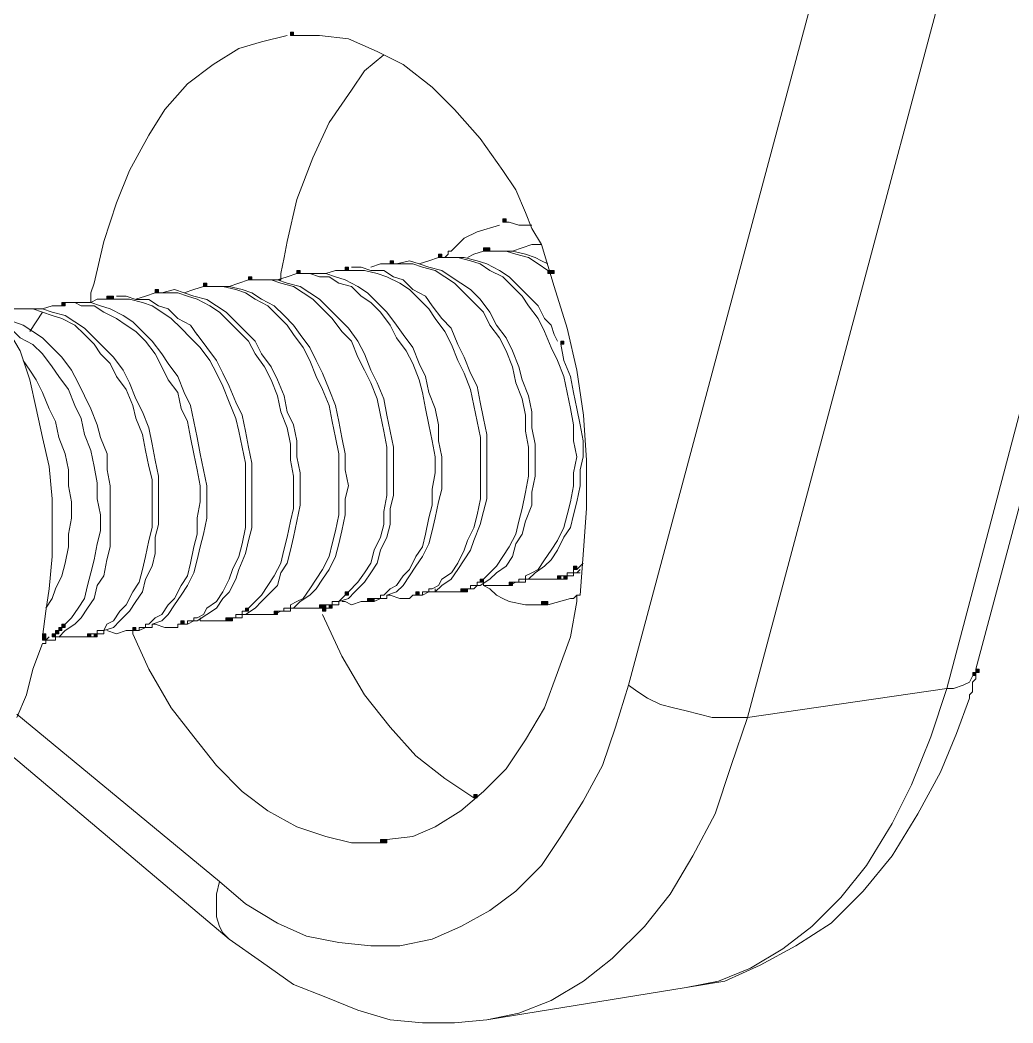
# Model space of a CAD drawing. Header units: inches. Extents: x 11 to 682, y 148 to 1119.
# Drawn here: x 610.14 to 628.65, y 297.66 to 316.37 of the extents above; entities that cross this region are included whole.
import ezdxf

# ---------------------------------------------------------------- set-up
doc = ezdxf.new("R2010")
doc.units = ezdxf.units.IN
doc.header["$MEASUREMENT"] = 0
doc.layers.add('图层 1', color=7, linetype='Continuous')

msp = doc.modelspace()

# ---------------------------------------------------------------- hatches: boundary and pattern name
at = {"layer": '图层 1', "true_color": 0xffffff}
h = msp.add_hatch(color=7, dxfattribs=at)
h.dxf.hatch_style = 2
h.paths.add_polyline_path([(615.18, 316.08), (615.24, 316.08), (615.24, 316.14), (615.18, 316.14)])
h = msp.add_hatch(color=7, dxfattribs=at)
h.dxf.hatch_style = 2
h.paths.add_polyline_path([(615.18, 316.08), (615.24, 316.08), (615.24, 316.14), (615.18, 316.14)])
h = msp.add_hatch(color=7, dxfattribs=at)
h.dxf.hatch_style = 2
h.paths.add_polyline_path([(619.14, 312.6), (619.2, 312.6), (619.2, 312.66), (619.14, 312.66)])
h = msp.add_hatch(color=7, dxfattribs=at)
h.dxf.hatch_style = 2
h.paths.add_polyline_path([(618.78, 312.06), (618.9, 312.06), (618.9, 312.12), (618.78, 312.12)])
h = msp.add_hatch(color=7, dxfattribs=at)
h.dxf.hatch_style = 2
h.paths.add_polyline_path([(617.04, 311.82), (617.1, 311.82), (617.1, 311.88), (617.04, 311.88)])
h = msp.add_hatch(color=7, dxfattribs=at)
h.dxf.hatch_style = 2
h.paths.add_polyline_path([(617.04, 311.82), (617.1, 311.82), (617.1, 311.88), (617.04, 311.88)])
h = msp.add_hatch(color=7, dxfattribs=at)
h.dxf.hatch_style = 2
h.paths.add_polyline_path([(617.94, 311.94), (618, 311.94), (618, 312), (617.94, 312)])
h = msp.add_hatch(color=7, dxfattribs=at)
h.dxf.hatch_style = 2
h.paths.add_polyline_path([(617.94, 311.94), (618, 311.94), (618, 312), (617.94, 312)])
h = msp.add_hatch(color=7, dxfattribs=at)
h.dxf.hatch_style = 2
h.paths.add_polyline_path([(615.3, 311.64), (615.36, 311.64), (615.36, 311.7), (615.3, 311.7)])
h = msp.add_hatch(color=7, dxfattribs=at)
h.dxf.hatch_style = 2
h.paths.add_polyline_path([(615.3, 311.64), (615.36, 311.64), (615.36, 311.7), (615.3, 311.7)])
h = msp.add_hatch(color=7, dxfattribs=at)
h.dxf.hatch_style = 2
h.paths.add_polyline_path([(616.2, 311.7), (616.26, 311.7), (616.26, 311.76), (616.2, 311.76)])
h = msp.add_hatch(color=7, dxfattribs=at)
h.dxf.hatch_style = 2
h.paths.add_polyline_path([(616.2, 311.7), (616.26, 311.7), (616.26, 311.76), (616.2, 311.76)])
h = msp.add_hatch(color=7, dxfattribs=at)
h.dxf.hatch_style = 2
h.paths.add_polyline_path([(619.98, 311.64), (620.1, 311.64), (620.1, 311.7), (619.98, 311.7)])
h = msp.add_hatch(color=7, dxfattribs=at)
h.dxf.hatch_style = 2
h.paths.add_polyline_path([(614.4, 311.52), (614.46, 311.52), (614.46, 311.58), (614.4, 311.58)])
h = msp.add_hatch(color=7, dxfattribs=at)
h.dxf.hatch_style = 2
h.paths.add_polyline_path([(614.4, 311.52), (614.46, 311.52), (614.46, 311.58), (614.4, 311.58)])
h = msp.add_hatch(color=7, dxfattribs=at)
h.dxf.hatch_style = 2
h.paths.add_polyline_path([(612.66, 311.28), (612.72, 311.28), (612.72, 311.34), (612.66, 311.34)])
h = msp.add_hatch(color=7, dxfattribs=at)
h.dxf.hatch_style = 2
h.paths.add_polyline_path([(612.66, 311.28), (612.72, 311.28), (612.72, 311.34), (612.66, 311.34)])
h = msp.add_hatch(color=7, dxfattribs=at)
h.dxf.hatch_style = 2
h.paths.add_polyline_path([(613.56, 311.4), (613.62, 311.4), (613.62, 311.46), (613.56, 311.46)])
h = msp.add_hatch(color=7, dxfattribs=at)
h.dxf.hatch_style = 2
h.paths.add_polyline_path([(613.56, 311.4), (613.62, 311.4), (613.62, 311.46), (613.56, 311.46)])
h = msp.add_hatch(color=7, dxfattribs=at)
h.dxf.hatch_style = 2
h.paths.add_polyline_path([(611.76, 311.16), (611.88, 311.16), (611.88, 311.22), (611.76, 311.22)])
h = msp.add_hatch(color=7, dxfattribs=at)
h.dxf.hatch_style = 2
h.paths.add_polyline_path([(610.92, 311.04), (610.98, 311.04), (610.98, 311.1), (610.92, 311.1)])
h = msp.add_hatch(color=7, dxfattribs=at)
h.dxf.hatch_style = 2
h.paths.add_polyline_path([(610.92, 311.04), (610.98, 311.04), (610.98, 311.1), (610.92, 311.1)])
h = msp.add_hatch(color=7, dxfattribs=at)
h.dxf.hatch_style = 2
h.paths.add_polyline_path([(620.22, 310.32), (620.28, 310.32), (620.28, 310.38), (620.22, 310.38)])
h = msp.add_hatch(color=7, dxfattribs=at)
h.dxf.hatch_style = 2
h.paths.add_polyline_path([(620.46, 306.12), (620.52, 306.12), (620.52, 306.18), (620.46, 306.18)])
h = msp.add_hatch(color=7, dxfattribs=at)
h.dxf.hatch_style = 2
h.paths.add_polyline_path([(618.72, 305.88), (618.78, 305.88), (618.78, 305.94), (618.72, 305.94)])
h = msp.add_hatch(color=7, dxfattribs=at)
h.dxf.hatch_style = 2
h.paths.add_polyline_path([(620.16, 305.94), (620.22, 305.94), (620.22, 306), (620.16, 306)])
h = msp.add_hatch(color=7, dxfattribs=at)
h.dxf.hatch_style = 2
h.paths.add_polyline_path([(620.16, 305.94), (620.22, 305.94), (620.22, 306), (620.16, 306)])
h = msp.add_hatch(color=7, dxfattribs=at)
h.dxf.hatch_style = 2
h.paths.add_polyline_path([(620.28, 305.94), (620.34, 305.94), (620.34, 306), (620.28, 306)])
h = msp.add_hatch(color=7, dxfattribs=at)
h.dxf.hatch_style = 2
h.paths.add_polyline_path([(618.36, 305.7), (618.48, 305.7), (618.48, 305.76), (618.36, 305.76)])
h = msp.add_hatch(color=7, dxfattribs=at)
h.dxf.hatch_style = 2
h.paths.add_polyline_path([(618.42, 305.7), (618.48, 305.7), (618.48, 305.76), (618.42, 305.76)])
h = msp.add_hatch(color=7, dxfattribs=at)
h.dxf.hatch_style = 2
h.paths.add_polyline_path([(619.26, 305.82), (619.32, 305.82), (619.32, 305.88), (619.26, 305.88)])
h = msp.add_hatch(color=7, dxfattribs=at)
h.dxf.hatch_style = 2
h.paths.add_polyline_path([(619.26, 305.82), (619.32, 305.82), (619.32, 305.88), (619.26, 305.88)])
h = msp.add_hatch(color=7, dxfattribs=at)
h.dxf.hatch_style = 2
h.paths.add_polyline_path([(616.2, 305.64), (616.26, 305.64), (616.26, 305.7), (616.2, 305.7)])
h = msp.add_hatch(color=7, dxfattribs=at)
h.dxf.hatch_style = 2
h.paths.add_polyline_path([(616.62, 305.52), (616.68, 305.52), (616.68, 305.58), (616.62, 305.58)])
h = msp.add_hatch(color=7, dxfattribs=at)
h.dxf.hatch_style = 2
h.paths.add_polyline_path([(616.62, 305.52), (616.74, 305.52), (616.74, 305.58), (616.62, 305.58)])
h = msp.add_hatch(color=7, dxfattribs=at)
h.dxf.hatch_style = 2
h.paths.add_polyline_path([(617.52, 305.64), (617.58, 305.64), (617.58, 305.7), (617.52, 305.7)])
h = msp.add_hatch(color=7, dxfattribs=at)
h.dxf.hatch_style = 2
h.paths.add_polyline_path([(617.52, 305.64), (617.58, 305.64), (617.58, 305.7), (617.52, 305.7)])
h = msp.add_hatch(color=7, dxfattribs=at)
h.dxf.hatch_style = 2
h.paths.add_polyline_path([(619.86, 305.46), (619.98, 305.46), (619.98, 305.52), (619.86, 305.52)])
h = msp.add_hatch(color=7, dxfattribs=at)
h.dxf.hatch_style = 2
h.paths.add_polyline_path([(614.34, 305.34), (614.4, 305.34), (614.4, 305.4), (614.34, 305.4)])
h = msp.add_hatch(color=7, dxfattribs=at)
h.dxf.hatch_style = 2
h.paths.add_polyline_path([(614.88, 305.28), (614.94, 305.28), (614.94, 305.34), (614.88, 305.34)])
h = msp.add_hatch(color=7, dxfattribs=at)
h.dxf.hatch_style = 2
h.paths.add_polyline_path([(614.88, 305.28), (614.94, 305.28), (614.94, 305.34), (614.88, 305.34)])
h = msp.add_hatch(color=7, dxfattribs=at)
h.dxf.hatch_style = 2
h.paths.add_polyline_path([(615.72, 305.4), (615.78, 305.4), (615.78, 305.46), (615.72, 305.46)])
h = msp.add_hatch(color=7, dxfattribs=at)
h.dxf.hatch_style = 2
h.paths.add_polyline_path([(615.78, 305.4), (615.84, 305.4), (615.84, 305.46), (615.78, 305.46)])
h = msp.add_hatch(color=7, dxfattribs=at)
h.dxf.hatch_style = 2
h.paths.add_polyline_path([(615.78, 305.4), (615.84, 305.4), (615.84, 305.46), (615.78, 305.46)])
h = msp.add_hatch(color=7, dxfattribs=at)
h.dxf.hatch_style = 2
h.paths.add_polyline_path([(615.78, 305.34), (615.84, 305.34), (615.84, 305.4), (615.78, 305.4)])
h = msp.add_hatch(color=7, dxfattribs=at)
h.dxf.hatch_style = 2
h.paths.add_polyline_path([(615.9, 305.4), (615.96, 305.4), (615.96, 305.46), (615.9, 305.46)])
h = msp.add_hatch(color=7, dxfattribs=at)
h.dxf.hatch_style = 2
h.paths.add_polyline_path([(613.14, 305.1), (613.2, 305.1), (613.2, 305.16), (613.14, 305.16)])
h = msp.add_hatch(color=7, dxfattribs=at)
h.dxf.hatch_style = 2
h.paths.add_polyline_path([(613.14, 305.1), (613.2, 305.1), (613.2, 305.16), (613.14, 305.16)])
h = msp.add_hatch(color=7, dxfattribs=at)
h.dxf.hatch_style = 2
h.paths.add_polyline_path([(613.98, 305.16), (614.04, 305.16), (614.04, 305.22), (613.98, 305.22)])
h = msp.add_hatch(color=7, dxfattribs=at)
h.dxf.hatch_style = 2
h.paths.add_polyline_path([(613.98, 305.16), (614.1, 305.16), (614.1, 305.22), (613.98, 305.22)])
h = msp.add_hatch(color=7, dxfattribs=at)
h.dxf.hatch_style = 2
h.paths.add_polyline_path([(610.8, 304.92), (610.86, 304.92), (610.86, 304.98), (610.8, 304.98)])
h = msp.add_hatch(color=7, dxfattribs=at)
h.dxf.hatch_style = 2
h.paths.add_polyline_path([(610.86, 304.98), (610.92, 304.98), (610.92, 305.04), (610.86, 305.04)])
h = msp.add_hatch(color=7, dxfattribs=at)
h.dxf.hatch_style = 2
h.paths.add_polyline_path([(610.92, 305.04), (610.98, 305.04), (610.98, 305.1), (610.92, 305.1)])
h = msp.add_hatch(color=7, dxfattribs=at)
h.dxf.hatch_style = 2
h.paths.add_polyline_path([(612.24, 304.98), (612.3, 304.98), (612.3, 305.04), (612.24, 305.04)])
h = msp.add_hatch(color=7, dxfattribs=at)
h.dxf.hatch_style = 2
h.paths.add_polyline_path([(612.24, 304.98), (612.3, 304.98), (612.3, 305.04), (612.24, 305.04)])
h = msp.add_hatch(color=7, dxfattribs=at)
h.dxf.hatch_style = 2
h.paths.add_polyline_path([(610.56, 304.8), (610.62, 304.8), (610.62, 304.92), (610.56, 304.92)])
h = msp.add_hatch(color=7, dxfattribs=at)
h.dxf.hatch_style = 2
h.paths.add_polyline_path([(610.74, 304.86), (610.8, 304.86), (610.8, 304.92), (610.74, 304.92)])
h = msp.add_hatch(color=7, dxfattribs=at)
h.dxf.hatch_style = 2
h.paths.add_polyline_path([(611.4, 304.86), (611.46, 304.86), (611.46, 304.92), (611.4, 304.92)])
h = msp.add_hatch(color=7, dxfattribs=at)
h.dxf.hatch_style = 2
h.paths.add_polyline_path([(611.4, 304.86), (611.46, 304.86), (611.46, 304.92), (611.4, 304.92)])
h = msp.add_hatch(color=7, dxfattribs=at)
h.dxf.hatch_style = 2
h.paths.add_polyline_path([(611.52, 304.86), (611.58, 304.86), (611.58, 304.92), (611.52, 304.92)])
h = msp.add_hatch(color=7, dxfattribs=at)
h.dxf.hatch_style = 2
h.paths.add_polyline_path([(627.96, 304.2), (628.02, 304.2), (628.02, 304.26), (627.96, 304.26)])
h = msp.add_hatch(color=7, dxfattribs=at)
h.dxf.hatch_style = 2
h.paths.add_polyline_path([(627.9, 304.14), (627.96, 304.14), (627.96, 304.2), (627.9, 304.2)])
h = msp.add_hatch(color=7, dxfattribs=at)
h.dxf.hatch_style = 2
h.paths.add_polyline_path([(618.6, 301.86), (618.66, 301.86), (618.66, 301.92), (618.6, 301.92)])
h = msp.add_hatch(color=7, dxfattribs=at)
h.dxf.hatch_style = 2
h.paths.add_polyline_path([(618.6, 301.86), (618.66, 301.86), (618.66, 301.92), (618.6, 301.92)])
h = msp.add_hatch(color=7, dxfattribs=at)
h.dxf.hatch_style = 2
h.paths.add_polyline_path([(616.86, 301.02), (616.98, 301.02), (616.98, 301.08), (616.86, 301.08)])

# ---------------------------------------------------------------- linework, layer by layer
at = {"layer": '图层 1', "color": 7, "lineweight": 18, "true_color": 0xffffff}
for points in [[(627.96, 304.26), (633.66, 325.62)], [(627.42, 303.9), (633.06, 325.26)], [(621.48, 303.96), (627.12, 325.02)], [(623.7, 303.36), (629.4, 324.72)], [(614.641, 315.96), (615.12, 316.08)], [(615.181, 316.08), (615.721, 316.08)], [(615.721, 316.08), (616.26, 316.021)], [(616.26, 316.021), (616.8, 315.78)], [(613.74, 315.54), (614.22, 315.84)], [(614.22, 315.84), (614.641, 315.96)], [(616.561, 315.42), (616.92, 315.72)], [(616.8, 315.78), (617.28, 315.54)], [(613.26, 315.18), (613.74, 315.54)], [(617.28, 315.54), (617.82, 315.12)], [(616.32, 315.061), (616.561, 315.42)], [(612.84, 314.7), (613.26, 315.18)], [(615.9, 314.46), (616.32, 315.061)], [(617.82, 315.12), (618.24, 314.7)], [(612.54, 314.22), (612.84, 314.7)], [(618.24, 314.7), (618.72, 314.16)], [(615.601, 313.8), (615.9, 314.46)], [(612.181, 313.561), (612.54, 314.22)], [(618.72, 314.16), (619.14, 313.561)], [(615.301, 313.021), (615.601, 313.8)], [(619.14, 313.561), (619.38, 313.2)], [(606.181, 313.56), (606.36, 313.56), (606.48, 313.56), (606.84, 313.5), (607.2, 313.439), (607.561, 313.32), (607.86, 313.14), (608.221, 312.9), (608.521, 312.66), (608.82, 312.3), (609.12, 311.939), (609.42, 311.58), (609.66, 311.16), (609.721, 310.979), (609.84, 310.86), (609.96, 310.5), (610.141, 310.2), (610.32, 309.66), (610.44, 309.12)], [(611.94, 312.96), (612.181, 313.56)], [(619.38, 313.2), (619.561, 312.78)], [(615.12, 312.24), (615.301, 313.021)], [(611.7, 312.24), (611.94, 312.96)], [(619.561, 312.78), (619.68, 312.48)], [(618.66, 312.42), (619.08, 312.54)], [(619.14, 312.6), (619.26, 312.6)], [(619.26, 312.6), (619.44, 312.54)], [(619.44, 312.54), (619.68, 312.54)], [(619.68, 312.48), (619.86, 312.18)], [(618.18, 312.06), (618.42, 312.3)], [(618.42, 312.3), (618.66, 312.42)], [(611.521, 311.46), (611.7, 312.24)], [(615.061, 311.94), (615.12, 312.24)], [(619.32, 312.06), (619.5, 312.12), (619.68, 312.18)], [(619.8, 312.18), (619.68, 312.18)], [(619.859, 312.18), (619.8, 312.18)], [(619.859, 312.18), (619.8, 312.18)], [(619.86, 312.18), (620.1, 311.4)], [(615, 311.64), (615.061, 311.94)], [(617.16, 311.82), (617.4, 311.88)], [(617.4, 311.88), (617.58, 311.82)], [(617.58, 311.82), (617.76, 311.88)], [(617.76, 311.88), (617.94, 311.94)], [(618.06, 311.94), (617.939, 311.94)], [(618.18, 312.06), (618.12, 312.06), (618.12, 312), (618.06, 311.939)], [(618.06, 311.94), (618.06, 311.94)], [(618.061, 311.939), (618.24, 311.939)], [(618.061, 311.939), (618.18, 311.939)], [(618.18, 311.939), (618.3, 311.939)], [(618.24, 311.939), (618.42, 311.939)], [(618.3, 311.939), (618.54, 311.88)], [(618.42, 311.939), (618.66, 311.88)], [(618.48, 311.94), (618.6, 312)], [(618.54, 311.88), (618.72, 311.82)], [(618.6, 312), (618.78, 312.06)], [(618.66, 311.88), (618.84, 311.82)], [(618.96, 312.06), (618.84, 312.06)], [(618.96, 312.06), (619.14, 312.06)], [(618.96, 312.06), (619.08, 312.06)], [(619.08, 312.06), (619.2, 312.06)], [(619.14, 312.06), (619.32, 312.06)], [(619.2, 312.06), (619.38, 312)], [(619.32, 312.06), (619.56, 312)], [(619.38, 312), (619.62, 311.94)], [(619.56, 312), (619.74, 311.94)], [(619.62, 311.94), (619.8, 311.82)], [(619.74, 311.94), (619.86, 311.88)], [(619.86, 311.88), (619.98, 311.82)], [(615.84, 311.64), (616.021, 311.7), (616.2, 311.7)], [(616.319, 311.7), (616.199, 311.7)], [(616.32, 311.76), (616.5, 311.76)], [(616.32, 311.7), (616.44, 311.7), (616.561, 311.7), (616.8, 311.64), (616.98, 311.58), (617.221, 311.46), (617.4, 311.34), (617.58, 311.16), (617.76, 310.979), (617.88, 310.8), (618.061, 310.56), (618.181, 310.319), (618.3, 310.02), (618.42, 309.779), (618.54, 309.479), (618.601, 309.18), (618.66, 308.88), (618.721, 308.58), (618.721, 308.279), (618.721, 307.979), (618.721, 307.68), (618.721, 307.439)], [(616.5, 311.76), (616.681, 311.699)], [(616.68, 311.76), (616.86, 311.82)], [(616.681, 311.7), (616.92, 311.7)], [(616.86, 311.82), (617.04, 311.82)], [(616.92, 311.7), (617.101, 311.58)], [(617.16, 311.82), (617.04, 311.82)], [(617.16, 311.82), (617.34, 311.82)], [(617.34, 311.82), (617.46, 311.82)], [(617.46, 311.82), (617.641, 311.76)], [(617.58, 311.82), (617.76, 311.76)], [(617.641, 311.76), (617.88, 311.7)], [(617.76, 311.76), (618, 311.7)], [(617.88, 311.7), (618.061, 311.58)], [(618, 311.7), (618.18, 311.58)], [(618.72, 311.82), (618.9, 311.7)], [(618.84, 311.82), (619.08, 311.7)], [(618.9, 311.7), (619.14, 311.58)], [(619.08, 311.7), (619.26, 311.58)], [(619.8, 311.82), (619.98, 311.7)], [(614.22, 311.46), (614.4, 311.52)], [(614.58, 311.52), (614.399, 311.52)], [(614.58, 311.52), (614.76, 311.52)], [(614.58, 311.52), (614.7, 311.52)], [(614.7, 311.52), (614.82, 311.52)], [(614.76, 311.52), (614.94, 311.52)], [(614.82, 311.52), (615, 311.46)], [(615, 311.64), (615, 311.52), (614.939, 311.52)], [(614.94, 311.52), (615.12, 311.58)], [(614.94, 311.52), (615.12, 311.46)], [(615.12, 311.58), (615.3, 311.64)], [(615.42, 311.64), (615.3, 311.64)], [(615.42, 311.64), (615.6, 311.64)], [(615.42, 311.64), (615.54, 311.64)], [(615.54, 311.64), (615.72, 311.58)], [(615.6, 311.64), (615.84, 311.64)], [(615.72, 311.58), (615.9, 311.58)], [(615.84, 311.64), (616.021, 311.58)], [(615.9, 311.58), (616.08, 311.46)], [(616.021, 311.58), (616.2, 311.52)], [(616.2, 311.52), (616.44, 311.4)], [(617.101, 311.58), (617.28, 311.52)], [(617.28, 311.52), (617.46, 311.34)], [(618.061, 311.58), (618.24, 311.46)], [(618.18, 311.58), (618.36, 311.46)], [(619.14, 311.58), (619.32, 311.399)], [(619.26, 311.58), (619.44, 311.4)], [(611.46, 311.28), (611.521, 311.46)], [(612.78, 311.279), (613.021, 311.34)], [(613.021, 311.34), (613.2, 311.279)], [(613.2, 311.28), (613.38, 311.34)], [(613.38, 311.34), (613.56, 311.4)], [(613.68, 311.4), (613.56, 311.4)], [(613.68, 311.399), (613.8, 311.399)], [(613.681, 311.399), (613.86, 311.399)], [(613.8, 311.399), (613.92, 311.399)], [(613.86, 311.399), (614.04, 311.399)], [(613.92, 311.399), (614.16, 311.34)], [(614.04, 311.4), (614.22, 311.46)], [(614.04, 311.399), (614.28, 311.34)], [(614.16, 311.34), (614.34, 311.28)], [(614.28, 311.34), (614.46, 311.279)], [(615, 311.46), (615.24, 311.399)], [(615.12, 311.46), (615.36, 311.399)], [(615.24, 311.4), (615.42, 311.28)], [(615.36, 311.399), (615.54, 311.279)], [(616.08, 311.46), (616.32, 311.4)], [(616.32, 311.4), (616.5, 311.22)], [(616.44, 311.4), (616.62, 311.28)], [(617.46, 311.34), (617.7, 311.22)], [(618.24, 311.46), (618.42, 311.28)], [(618.36, 311.46), (618.54, 311.34)], [(618.54, 311.34), (618.72, 311.16)], [(619.32, 311.4), (619.5, 311.22)], [(619.44, 311.4), (619.62, 311.22)], [(620.1, 311.4), (620.34, 310.62)], [(611.46, 311.28), (611.46, 311.1)], [(611.46, 311.1), (611.58, 311.16)], [(611.58, 311.16), (611.76, 311.16)], [(611.94, 311.16), (611.82, 311.16)], [(611.94, 311.22), (612.12, 311.22)], [(611.94, 311.16), (612.061, 311.16)], [(612.061, 311.16), (612.181, 311.16)], [(612.12, 311.22), (612.301, 311.159)], [(612.181, 311.16), (612.42, 311.1)], [(612.3, 311.16), (612.48, 311.22)], [(612.301, 311.159), (612.54, 311.159)], [(612.48, 311.22), (612.66, 311.28)], [(612.54, 311.159), (612.721, 311.039)], [(612.78, 311.28), (612.66, 311.28)], [(612.78, 311.28), (612.96, 311.28)], [(612.96, 311.28), (613.08, 311.28)], [(613.08, 311.28), (613.26, 311.22)], [(613.2, 311.279), (613.381, 311.22)], [(613.26, 311.22), (613.44, 311.16)], [(613.381, 311.22), (613.62, 311.159)], [(613.44, 311.16), (613.68, 311.04)], [(613.62, 311.159), (613.801, 311.04)], [(614.34, 311.28), (614.521, 311.16)], [(614.46, 311.279), (614.641, 311.16)], [(614.521, 311.16), (614.76, 311.04)], [(614.641, 311.16), (614.88, 311.04)], [(615.42, 311.28), (615.6, 311.16)], [(615.54, 311.28), (615.72, 311.16)], [(615.6, 311.16), (615.78, 310.979)], [(615.72, 311.16), (615.9, 310.979)], [(616.5, 311.22), (616.68, 311.1)], [(616.62, 311.28), (616.8, 311.1)], [(617.7, 311.22), (617.82, 311.04)], [(618.42, 311.28), (618.6, 311.1)], [(618.72, 311.16), (618.9, 310.92)], [(619.5, 311.22), (619.62, 311.04)], [(619.62, 311.22), (619.8, 311.04)], [(610.26, 310.98), (610.14, 310.98), (610.02, 310.98), (609.96, 310.92), (609.78, 310.92)], [(610.141, 310.979), (610.38, 310.979)], [(610.26, 310.98), (610.38, 310.98), (610.56, 310.92)], [(610.38, 310.979), (610.561, 310.979)], [(610.56, 310.98), (610.74, 311.04)], [(610.561, 310.98), (610.561, 310.98)], [(610.561, 310.979), (610.74, 310.92)], [(610.74, 311.04), (610.92, 311.04)], [(611.04, 311.1), (610.92, 311.1), (610.92, 311.04)], [(611.04, 311.1), (611.16, 311.1)], [(611.041, 311.1), (611.221, 311.1)], [(611.16, 311.1), (611.28, 311.04)], [(611.221, 311.1), (611.461, 311.1)], [(611.28, 311.04), (611.521, 311.04)], [(611.461, 311.1), (611.641, 311.039)], [(611.521, 311.04), (611.7, 310.92)], [(611.641, 311.039), (611.82, 310.979)], [(611.82, 310.979), (612.061, 310.859)], [(612.42, 311.1), (612.601, 311.04)], [(612.601, 311.04), (612.78, 310.92)], [(612.721, 311.039), (612.9, 310.979)], [(612.9, 310.979), (613.08, 310.8)], [(613.68, 311.04), (613.86, 310.92)], [(613.801, 311.04), (613.98, 310.92)], [(614.76, 311.04), (614.94, 310.859)], [(614.88, 311.04), (615.061, 310.859)], [(615.78, 310.979), (615.96, 310.8)], [(615.9, 310.979), (616.08, 310.8)], [(616.68, 311.1), (616.86, 310.92)], [(616.8, 311.1), (616.98, 310.92)], [(617.82, 311.04), (618, 310.8)], [(618.6, 311.1), (618.78, 310.92)], [(619.62, 311.04), (619.8, 310.8)], [(619.8, 311.04), (619.92, 310.8)], [(610.32, 310.56), (610.56, 310.92)], [(610.561, 310.92), (610.74, 310.86)], [(610.74, 310.92), (610.98, 310.859)], [(610.74, 310.86), (610.92, 310.8)], [(610.92, 310.8), (611.16, 310.68)], [(610.98, 310.859), (611.16, 310.739)], [(611.7, 310.92), (611.94, 310.8)], [(611.94, 310.8), (612.12, 310.68)], [(612.061, 310.859), (612.24, 310.739)], [(612.78, 310.92), (612.96, 310.8)], [(612.96, 310.8), (613.141, 310.62)], [(613.08, 310.8), (613.32, 310.68)], [(613.86, 310.92), (614.04, 310.74)], [(613.98, 310.92), (614.16, 310.739)], [(614.94, 310.86), (615.12, 310.68)], [(615.061, 310.859), (615.24, 310.68)], [(615.96, 310.8), (616.14, 310.56)], [(616.08, 310.8), (616.26, 310.62)], [(616.86, 310.92), (617.04, 310.68)], [(616.98, 310.92), (617.16, 310.68)], [(618, 310.8), (618.18, 310.62)], [(618.78, 310.92), (618.9, 310.68)], [(618.9, 310.92), (619.021, 310.68)], [(619.8, 310.8), (619.92, 310.56)], [(619.92, 310.8), (620.04, 310.68)], [(609.9, 310.62), (610.021, 310.56), (610.141, 310.439), (610.381, 310.319), (610.561, 310.14), (610.74, 309.899), (610.86, 309.72), (611.04, 309.479), (611.16, 309.18), (611.28, 308.939), (611.341, 308.64), (611.461, 308.34), (611.521, 308.04), (611.58, 307.739), (611.58, 307.439), (611.641, 307.14), (611.641, 306.84)], [(610.021, 310.739), (610.2, 310.68)], [(610.2, 310.68), (610.381, 310.56)], [(611.16, 310.739), (611.34, 310.619)], [(611.16, 310.68), (611.34, 310.5)], [(611.34, 310.62), (611.521, 310.439)], [(612.12, 310.68), (612.301, 310.56)], [(612.24, 310.739), (612.421, 310.56)], [(613.141, 310.62), (613.32, 310.439)], [(613.32, 310.68), (613.44, 310.499)], [(614.04, 310.74), (614.22, 310.56)], [(614.16, 310.739), (614.34, 310.56)], [(615.12, 310.68), (615.24, 310.5)], [(615.24, 310.68), (615.36, 310.5)], [(616.26, 310.62), (616.44, 310.38)], [(617.04, 310.68), (617.16, 310.44)], [(617.16, 310.68), (617.28, 310.5)], [(618.18, 310.62), (618.3, 310.319)], [(618.9, 310.68), (619.08, 310.439)], [(619.021, 310.68), (619.2, 310.439)], [(620.04, 310.68), (620.1, 310.5)], [(620.34, 310.62), (620.521, 309.84)], [(610.381, 310.56), (610.561, 310.439)], [(610.561, 310.439), (610.74, 310.26)], [(611.34, 310.5), (611.521, 310.32)], [(611.521, 310.439), (611.7, 310.26)], [(612.301, 310.56), (612.48, 310.38)], [(612.421, 310.56), (612.601, 310.379)], [(612.48, 310.38), (612.66, 310.14)], [(613.32, 310.439), (613.5, 310.26)], [(613.44, 310.5), (613.62, 310.26)], [(614.22, 310.56), (614.4, 310.38)], [(614.34, 310.56), (614.521, 310.38)], [(614.4, 310.38), (614.521, 310.14)], [(614.521, 310.38), (614.641, 310.14)], [(615.24, 310.5), (615.42, 310.26)], [(615.36, 310.5), (615.54, 310.26)], [(616.14, 310.56), (616.32, 310.38)], [(616.32, 310.38), (616.44, 310.08)], [(616.44, 310.38), (616.561, 310.14)], [(617.16, 310.44), (617.34, 310.2)], [(617.28, 310.5), (617.46, 310.26)], [(619.08, 310.44), (619.2, 310.2)], [(619.2, 310.439), (619.32, 310.2)], [(619.92, 310.56), (620.04, 310.26)], [(620.1, 310.5), (620.16, 310.38)], [(610.74, 310.26), (610.92, 310.079)], [(611.521, 310.32), (611.641, 310.14)], [(611.7, 310.26), (611.88, 310.08)], [(612.601, 310.379), (612.78, 310.14)], [(613.5, 310.26), (613.68, 310.02)], [(613.62, 310.26), (613.801, 310.02)], [(615.42, 310.26), (615.54, 310.02)], [(615.54, 310.26), (615.66, 310.02)], [(617.34, 310.2), (617.46, 309.96)], [(617.46, 310.26), (617.58, 309.96)], [(618.3, 310.319), (618.42, 310.08)], [(619.2, 310.2), (619.32, 309.9)], [(619.32, 310.2), (619.44, 309.9)], [(620.04, 310.26), (620.16, 310.02)], [(620.22, 310.32), (620.28, 310.02)], [(610.2, 310.02), (610.32, 309.839)], [(610.92, 310.08), (611.101, 309.84)], [(611.641, 310.14), (611.82, 309.96)], [(611.88, 310.08), (612.061, 309.84)], [(612.66, 310.14), (612.78, 309.899)], [(612.78, 310.14), (612.9, 309.959)], [(613.68, 310.02), (613.8, 309.78)], [(613.801, 310.02), (613.92, 309.779)], [(614.521, 310.14), (614.7, 309.9)], [(614.641, 310.14), (614.82, 309.899)], [(615.54, 310.02), (615.66, 309.72)], [(615.66, 310.02), (615.78, 309.779)], [(616.44, 310.08), (616.56, 309.84)], [(616.561, 310.14), (616.68, 309.84)], [(618.42, 310.08), (618.54, 309.779)], [(620.16, 310.02), (620.28, 309.72)], [(620.28, 310.02), (620.4, 309.72)], [(610.32, 309.839), (610.44, 309.659)], [(611.101, 309.84), (611.221, 309.6)], [(611.82, 309.96), (611.94, 309.72)], [(612.061, 309.84), (612.181, 309.6)], [(612.78, 309.899), (612.9, 309.66)], [(612.9, 309.959), (613.08, 309.72)], [(614.7, 309.9), (614.82, 309.66)], [(614.82, 309.899), (614.94, 309.659)], [(616.56, 309.84), (616.68, 309.6)], [(616.68, 309.84), (616.8, 309.6)], [(617.46, 309.96), (617.58, 309.66)], [(617.58, 309.96), (617.7, 309.72)], [(619.32, 309.9), (619.38, 309.6)], [(619.44, 309.9), (619.5, 309.66)], [(620.521, 309.84), (620.641, 309)], [(610.44, 309.659), (610.561, 309.419)], [(611.94, 309.72), (612.12, 309.48)], [(612.9, 309.66), (613.08, 309.42)], [(613.08, 309.72), (613.2, 309.419)], [(613.8, 309.78), (613.92, 309.54)], [(613.92, 309.779), (614.04, 309.539)], [(614.82, 309.66), (614.94, 309.36)], [(614.94, 309.66), (615.061, 309.359)], [(615.66, 309.72), (615.78, 309.479)], [(615.78, 309.779), (615.9, 309.479)], [(617.58, 309.66), (617.64, 309.42)], [(617.7, 309.72), (617.76, 309.42)], [(618.54, 309.78), (618.66, 309.54)], [(619.5, 309.66), (619.62, 309.36)], [(620.28, 309.72), (620.34, 309.42)], [(620.4, 309.72), (620.46, 309.42)], [(611.221, 309.6), (611.34, 309.359)], [(612.12, 309.48), (612.24, 309.18)], [(612.181, 309.6), (612.3, 309.3)], [(613.92, 309.54), (614.04, 309.24)], [(614.04, 309.539), (614.16, 309.239)], [(615.78, 309.479), (615.9, 309.18)], [(615.9, 309.479), (616.021, 309.18)], [(616.68, 309.6), (616.8, 309.3)], [(616.8, 309.6), (616.92, 309.3)], [(618.66, 309.54), (618.72, 309.24)], [(619.38, 309.6), (619.5, 309.3)], [(610.561, 309.419), (610.681, 309.119)], [(611.34, 309.359), (611.46, 309.119)], [(612.3, 309.3), (612.42, 309.06)], [(613.08, 309.42), (613.141, 309.12)], [(613.2, 309.42), (613.32, 309.18)], [(614.94, 309.36), (615, 309.06)], [(615.061, 309.359), (615.12, 309.06)], [(616.8, 309.3), (616.86, 309)], [(616.92, 309.3), (616.98, 309)], [(617.64, 309.42), (617.7, 309.12)], [(617.76, 309.42), (617.88, 309.12)], [(619.5, 309.3), (619.561, 309)], [(619.62, 309.36), (619.68, 309.06)], [(620.34, 309.42), (620.4, 309.12)], [(620.46, 309.42), (620.52, 309.12)], [(610.44, 309.12), (610.56, 308.58), (610.68, 308.04), (610.74, 307.44), (610.74, 306.9), (610.74, 306.36)], [(610.681, 309.119), (610.801, 308.879)], [(611.46, 309.119), (611.58, 308.819)], [(612.24, 309.18), (612.3, 308.94)], [(613.141, 309.12), (613.261, 308.88)], [(613.32, 309.18), (613.381, 308.88)], [(614.04, 309.24), (614.16, 308.939)], [(614.16, 309.239), (614.28, 309)], [(615.9, 309.18), (615.96, 308.88)], [(616.021, 309.18), (616.08, 308.88)], [(617.7, 309.12), (617.76, 308.82)], [(617.88, 309.12), (617.94, 308.82)], [(618.72, 309.24), (618.78, 308.939)], [(620.4, 309.12), (620.46, 308.82)], [(620.52, 309.12), (620.58, 308.82)], [(612.3, 308.94), (612.42, 308.64)], [(612.42, 309.06), (612.54, 308.76)], [(614.16, 308.939), (614.22, 308.7)], [(614.28, 309), (614.341, 308.699)], [(615, 309.06), (615.12, 308.76)], [(615.12, 309.06), (615.24, 308.819)], [(616.86, 309), (616.92, 308.7)], [(616.98, 309), (617.04, 308.7)], [(618.78, 308.939), (618.84, 308.64)], [(619.561, 308.7), (619.561, 309)], [(619.68, 308.76), (619.68, 309.06)], [(620.641, 309), (620.7, 308.16)], [(610.801, 308.879), (610.86, 308.579)], [(611.58, 308.819), (611.641, 308.58)], [(612.54, 308.76), (612.601, 308.46)], [(613.261, 308.88), (613.32, 308.58)], [(613.381, 308.88), (613.44, 308.579)], [(614.22, 308.7), (614.28, 308.399)], [(614.341, 308.699), (614.4, 308.399)], [(615.12, 308.76), (615.18, 308.46)], [(615.24, 308.819), (615.301, 308.52)], [(615.96, 308.88), (616.02, 308.58)], [(616.08, 308.88), (616.141, 308.58)], [(616.92, 308.7), (616.98, 308.4)], [(617.04, 308.7), (617.1, 308.4)], [(617.76, 308.82), (617.82, 308.521)], [(617.94, 308.52), (617.94, 308.82)], [(619.561, 308.7), (619.62, 308.4)], [(619.68, 308.76), (619.74, 308.46)], [(620.46, 308.52), (620.46, 308.82)], [(620.58, 308.82), (620.64, 308.52)], [(610.86, 308.579), (610.98, 308.279)], [(611.641, 308.58), (611.761, 308.279)], [(612.42, 308.64), (612.48, 308.34)], [(613.32, 308.58), (613.381, 308.279)], [(613.44, 308.579), (613.5, 308.279)], [(615.301, 308.22), (615.301, 308.52)], [(616.02, 308.58), (616.08, 308.28)], [(616.141, 308.58), (616.2, 308.279)], [(617.82, 308.521), (617.88, 308.22)], [(617.88, 305.7), (618, 305.82), (618.18, 305.939), (618.3, 306.12), (618.42, 306.3), (618.54, 306.479), (618.6, 306.66), (618.72, 306.96), (618.78, 307.2), (618.84, 307.439), (618.84, 307.74), (618.84, 308.04), (618.84, 308.34), (618.84, 308.64)], [(617.94, 308.52), (618, 308.22)], [(619.62, 305.94), (619.74, 306.06), (619.92, 306.18), (620.04, 306.3), (620.16, 306.48), (620.28, 306.72), (620.4, 306.9), (620.46, 307.14), (620.52, 307.38), (620.58, 307.68), (620.58, 307.98), (620.64, 308.22), (620.64, 308.52)], [(620.46, 308.52), (620.52, 308.22)], [(612.48, 308.34), (612.54, 308.04)], [(612.601, 308.46), (612.66, 308.16)], [(614.28, 308.4), (614.34, 308.1)], [(614.4, 308.399), (614.46, 308.1)], [(615.18, 308.16), (615.18, 308.46)], [(616.08, 305.52), (616.26, 305.58), (616.38, 305.7), (616.561, 305.88), (616.68, 306.06), (616.8, 306.24), (616.86, 306.479), (616.98, 306.72), (617.04, 306.96), (617.04, 307.26), (617.1, 307.5), (617.1, 307.8), (617.1, 308.1), (617.1, 308.4)], [(616.26, 305.7), (616.44, 305.88), (616.56, 306.06), (616.68, 306.24), (616.74, 306.48), (616.86, 306.72), (616.92, 306.96), (616.92, 307.2), (616.98, 307.5), (616.98, 307.8), (616.98, 308.1), (616.98, 308.4)], [(618.72, 305.82), (618.9, 305.939), (619.02, 306.06), (619.2, 306.18), (619.32, 306.36), (619.38, 306.6), (619.5, 306.78), (619.56, 307.02), (619.68, 307.32), (619.68, 307.56), (619.74, 307.86), (619.74, 308.16), (619.74, 308.46)], [(618.78, 305.94), (618.9, 306.06), (619.02, 306.18), (619.14, 306.36), (619.26, 306.54), (619.38, 306.78), (619.44, 307.02), (619.5, 307.26), (619.56, 307.56), (619.62, 307.86), (619.62, 308.1), (619.62, 308.4)], [(610.98, 308.279), (611.041, 307.979)], [(611.761, 307.979), (611.761, 308.279)], [(612.66, 308.16), (612.721, 307.859)], [(613.381, 308.28), (613.44, 307.979)], [(613.5, 308.279), (613.561, 307.979)], [(615.18, 305.46), (615.3, 305.52), (615.42, 305.58), (615.54, 305.76), (615.66, 305.94), (615.78, 306.12), (615.9, 306.36), (615.96, 306.6), (616.02, 306.84), (616.08, 307.14), (616.08, 307.38), (616.08, 307.68), (616.08, 307.98), (616.08, 308.28)], [(615.18, 308.16), (615.24, 307.86)], [(615.301, 308.22), (615.36, 307.92)], [(616.2, 307.979), (616.2, 308.279)], [(616.92, 305.64), (617.04, 305.76), (617.16, 305.82), (617.28, 306), (617.4, 306.12), (617.52, 306.36), (617.64, 306.54), (617.7, 306.78), (617.76, 307.08), (617.82, 307.32), (617.82, 307.62), (617.88, 307.92), (617.88, 308.22)], [(616.98, 305.64), (617.16, 305.7), (617.28, 305.82), (617.4, 306), (617.52, 306.18), (617.64, 306.36), (617.76, 306.6), (617.82, 306.84), (617.88, 307.08), (617.939, 307.38), (618, 307.62), (618, 307.92), (618, 308.22)], [(619.56, 306), (619.68, 306.06), (619.8, 306.12), (619.92, 306.3), (620.04, 306.48), (620.16, 306.66), (620.28, 306.9), (620.34, 307.14), (620.4, 307.38), (620.46, 307.68), (620.46, 307.92), (620.52, 308.22)], [(620.58, 305.64), (620.641, 306.48), (620.7, 307.26), (620.7, 308.16)], [(611.041, 307.68), (611.041, 307.979)], [(611.761, 307.979), (611.82, 307.68)], [(612.54, 308.04), (612.601, 307.8)], [(613.44, 305.159), (613.62, 305.279), (613.801, 305.399), (613.92, 305.58), (614.04, 305.699), (614.16, 305.939), (614.221, 306.119), (614.34, 306.42), (614.4, 306.659), (614.46, 306.899), (614.46, 307.199), (614.46, 307.5), (614.46, 307.8), (614.46, 308.1)], [(613.44, 305.22), (613.561, 305.28), (613.62, 305.4), (613.8, 305.52), (613.92, 305.7), (614.04, 305.939), (614.1, 306.12), (614.22, 306.36), (614.28, 306.6), (614.34, 306.9), (614.34, 307.2), (614.34, 307.5), (614.34, 307.74), (614.34, 308.1)], [(613.44, 307.979), (613.5, 307.68)], [(613.561, 307.979), (613.62, 307.68)], [(616.2, 307.979), (616.26, 307.68)], [(611.7, 304.979), (611.88, 305.04), (612, 305.16), (612.18, 305.34), (612.3, 305.52), (612.42, 305.7), (612.48, 305.939), (612.601, 306.18), (612.66, 306.42), (612.66, 306.72), (612.72, 306.96), (612.72, 307.26), (612.72, 307.56), (612.72, 307.859)], [(611.7, 304.98), (611.76, 305.1), (611.88, 305.16), (612, 305.34), (612.12, 305.46), (612.24, 305.7), (612.36, 305.88), (612.42, 306.12), (612.48, 306.36), (612.54, 306.66), (612.6, 306.9), (612.6, 307.2), (612.6, 307.5), (612.6, 307.8)], [(614.34, 305.279), (614.521, 305.399), (614.641, 305.52), (614.76, 305.64), (614.94, 305.819), (615, 306.06), (615.12, 306.239), (615.181, 306.479), (615.24, 306.72), (615.3, 307.02), (615.36, 307.319), (615.36, 307.62), (615.36, 307.92)], [(614.4, 305.4), (614.52, 305.52), (614.64, 305.64), (614.76, 305.82), (614.88, 306), (615, 306.24), (615.06, 306.48), (615.12, 306.72), (615.18, 307.02), (615.24, 307.26), (615.24, 307.56), (615.24, 307.86)], [(610.86, 304.859), (610.98, 304.979), (611.16, 305.1), (611.28, 305.22), (611.4, 305.399), (611.521, 305.58), (611.58, 305.819), (611.7, 306), (611.76, 306.3), (611.82, 306.54), (611.82, 306.779), (611.82, 307.08), (611.82, 307.38), (611.82, 307.68)], [(611.041, 307.68), (611.101, 307.379)], [(612.54, 305.1), (612.66, 305.22), (612.78, 305.28), (612.9, 305.46), (613.021, 305.58), (613.141, 305.819), (613.261, 306), (613.32, 306.24), (613.38, 306.54), (613.44, 306.78), (613.44, 307.08), (613.5, 307.38), (613.5, 307.68)], [(612.601, 305.1), (612.78, 305.159), (612.9, 305.279), (613.021, 305.459), (613.141, 305.64), (613.261, 305.819), (613.381, 306.06), (613.44, 306.3), (613.5, 306.539), (613.561, 306.779), (613.62, 307.079), (613.62, 307.38), (613.62, 307.68)], [(615.24, 305.399), (615.36, 305.52), (615.54, 305.64), (615.66, 305.76), (615.78, 305.939), (615.9, 306.12), (616.021, 306.359), (616.08, 306.6), (616.141, 306.84), (616.2, 307.14), (616.2, 307.439), (616.26, 307.68)], [(618.66, 307.14), (618.721, 307.439)], [(610.621, 305.399), (610.74, 305.579), (610.801, 305.76), (610.921, 305.999), (610.98, 306.239), (611.041, 306.539), (611.041, 306.779), (611.101, 307.079), (611.101, 307.379)], [(618.601, 306.899), (618.66, 307.14)], [(611.58, 306.6), (611.641, 306.84)], [(618.48, 306.66), (618.601, 306.899)], [(618.42, 306.479), (618.48, 306.66)], [(611.521, 306.3), (611.58, 306.6)], [(618.301, 306.24), (618.42, 306.479)], [(610.68, 305.76), (610.74, 306.36)], [(611.461, 306.06), (611.521, 306.3)], [(618.181, 306.06), (618.301, 306.24)], [(620.34, 306.06), (620.46, 306.06), (620.46, 306.12)], [(620.46, 306.06), (620.52, 306.06), (620.58, 306.12)], [(620.52, 306.12), (620.64, 306.24)], [(611.4, 305.819), (611.461, 306.06)], [(617.94, 305.82), (618, 305.939)], [(618, 305.939), (618.181, 306.06)], [(619.26, 305.82), (619.319, 305.88), (619.439, 305.88), (619.439, 305.94), (619.5, 305.94)], [(619.5, 305.94), (619.56, 305.94), (619.56, 306)], [(619.5, 305.88), (619.56, 305.88), (619.56, 305.94), (619.62, 305.94)], [(619.62, 305.94), (619.68, 305.94)], [(619.68, 305.94), (619.86, 305.94), (620.04, 305.94)], [(620.04, 305.94), (620.16, 305.94)], [(620.16, 305.94), (620.22, 305.94), (620.22, 306), (620.34, 306), (620.34, 306.06)], [(620.16, 305.94), (620.28, 305.94)], [(620.34, 306), (620.46, 306), (620.46, 306.06)], [(620.52, 306.06), (620.52, 306.06)], [(620.52, 306.06), (620.58, 306.06)], [(610.62, 305.34), (610.68, 305.76)], [(611.341, 305.58), (611.4, 305.819)], [(617.7, 305.7), (617.76, 305.7), (617.76, 305.76), (617.82, 305.76)], [(617.82, 305.76), (617.94, 305.82)], [(617.88, 305.76), (617.88, 305.7), (617.939, 305.7)], [(618.24, 305.7), (618.359, 305.7), (618.359, 305.76)], [(618.359, 305.76), (618.54, 305.76), (618.54, 305.82), (618.6, 305.82)], [(618.48, 305.76), (618.6, 305.76)], [(618.6, 305.82), (618.66, 305.82), (618.66, 305.88), (618.72, 305.88)], [(618.6, 305.76), (618.66, 305.82), (618.72, 305.82)], [(618.779, 305.82), (618.779, 305.82)], [(618.78, 305.88), (618.78, 305.82)], [(618.78, 305.82), (618.96, 305.82), (619.14, 305.82)], [(618.78, 305.82), (618.9, 305.76), (619.02, 305.64), (619.14, 305.58), (619.26, 305.52), (619.56, 305.46), (619.86, 305.46)], [(619.14, 305.82), (619.26, 305.82)], [(619.26, 305.82), (619.38, 305.88), (619.5, 305.88)], [(611.221, 305.399), (611.341, 305.58)], [(615.779, 305.4), (615.84, 305.46), (615.96, 305.46), (615.96, 305.52)], [(615.96, 305.52), (616.08, 305.52)], [(615.96, 305.46), (616.08, 305.46), (616.08, 305.52)], [(616.08, 305.52), (616.2, 305.64)], [(616.14, 305.52), (616.199, 305.52)], [(616.2, 305.52), (616.32, 305.46), (616.5, 305.52)], [(616.5, 305.52), (616.62, 305.52)], [(616.62, 305.52), (616.74, 305.52), (616.74, 305.58), (616.859, 305.58)], [(616.74, 305.52), (616.86, 305.58)], [(616.859, 305.58), (616.859, 305.64), (616.92, 305.64)], [(616.859, 305.58), (616.979, 305.58), (616.979, 305.64)], [(616.979, 305.64), (617.04, 305.64)], [(616.98, 301.08), (617.46, 301.14), (617.88, 301.32), (618.36, 301.62), (618.78, 301.98), (619.2, 302.4), (619.561, 302.94), (619.92, 303.54), (620.16, 304.2), (620.4, 304.86), (620.521, 305.52)], [(617.04, 305.64), (617.22, 305.58), (617.4, 305.58)], [(617.399, 305.58), (617.46, 305.64), (617.52, 305.64)], [(617.52, 305.64), (617.64, 305.64), (617.64, 305.7), (617.699, 305.7)], [(617.52, 305.64), (617.64, 305.64), (617.76, 305.7)], [(617.76, 305.7), (617.88, 305.7)], [(617.94, 305.7), (618.12, 305.7), (618.24, 305.7)], [(619.98, 305.46), (620.4, 305.58)], [(620.399, 305.58), (620.46, 305.58), (620.52, 305.64), (620.58, 305.64)], [(620.521, 305.52), (620.521, 305.64), (620.58, 305.64)], [(610.56, 304.86), (610.62, 305.34)], [(611.101, 305.22), (611.221, 305.399)], [(614.22, 305.28), (614.279, 305.28), (614.279, 305.34), (614.34, 305.34)], [(614.88, 305.28), (614.939, 305.34), (615.06, 305.34), (615.06, 305.4), (615.12, 305.4)], [(614.88, 305.28), (615, 305.34), (615.12, 305.34)], [(615.12, 305.4), (615.18, 305.4), (615.18, 305.46)], [(615.12, 305.34), (615.18, 305.34), (615.18, 305.4), (615.239, 305.4)], [(615.239, 305.4), (615.3, 305.4)], [(615.3, 305.4), (615.48, 305.4), (615.66, 305.4)], [(615.66, 305.4), (615.779, 305.4)], [(615.78, 305.4), (615.9, 305.4)], [(610.921, 305.04), (611.101, 305.22)], [(613.14, 305.1), (613.26, 305.1), (613.26, 305.16), (613.32, 305.16)], [(613.14, 305.1), (613.26, 305.1), (613.38, 305.16)], [(613.319, 305.16), (613.38, 305.16), (613.38, 305.22), (613.439, 305.22)], [(613.38, 305.16), (613.439, 305.16)], [(613.5, 305.22), (613.5, 305.16), (613.56, 305.16)], [(613.56, 305.16), (613.74, 305.16)], [(613.74, 305.16), (613.86, 305.16)], [(613.859, 305.16), (613.979, 305.16), (613.979, 305.22)], [(613.979, 305.22), (614.16, 305.22), (614.16, 305.28), (614.22, 305.28)], [(614.1, 305.22), (614.22, 305.22)], [(614.22, 305.22), (614.279, 305.22), (614.279, 305.28), (614.34, 305.28)], [(614.34, 305.28), (614.399, 305.28)], [(614.4, 305.28), (614.58, 305.28), (614.76, 305.28)], [(614.76, 305.28), (614.88, 305.28)], [(615.78, 305.28), (616.14, 304.5), (616.56, 303.78), (617.04, 303.18), (617.52, 302.64), (618.06, 302.22), (618.6, 301.86)], [(611.58, 304.92), (611.58, 304.98), (611.699, 304.98)], [(611.58, 304.92), (611.699, 304.92), (611.699, 304.98)], [(611.76, 304.98), (611.76, 304.98)], [(611.76, 304.98), (611.94, 304.92), (612.12, 304.98)], [(612.12, 304.98), (612.24, 304.98)], [(612.24, 304.98), (612.36, 304.98), (612.36, 305.04), (612.48, 305.04)], [(612.24, 304.98), (612.36, 304.98), (612.48, 305.04)], [(612.24, 304.98), (612.24, 304.92)], [(612.479, 305.04), (612.479, 305.1), (612.54, 305.1)], [(612.48, 305.04), (612.6, 305.04), (612.6, 305.1)], [(612.6, 305.1), (612.66, 305.1)], [(612.66, 305.1), (612.84, 305.04), (613.02, 305.04)], [(613.02, 305.04), (613.08, 305.04), (613.08, 305.1), (613.14, 305.1)], [(610.56, 304.8), (610.62, 304.8), (610.68, 304.86)], [(610.56, 304.74), (610.62, 304.74), (610.62, 304.8), (610.68, 304.8)], [(610.68, 304.8), (610.8, 304.8), (610.8, 304.86), (610.86, 304.86)], [(610.859, 304.86), (610.92, 304.86)], [(610.92, 304.86), (611.1, 304.86), (611.22, 304.86)], [(611.22, 304.86), (611.34, 304.86)], [(611.34, 304.86), (611.46, 304.86), (611.46, 304.92), (611.58, 304.92)], [(611.4, 304.86), (611.52, 304.86)], [(612.24, 304.92), (612.54, 304.26), (612.96, 303.54), (613.38, 303), (613.8, 302.46), (614.28, 301.98), (614.76, 301.62), (615.3, 301.32), (615.84, 301.14), (616.32, 301.02), (616.86, 301.02)], [(610.38, 304.26), (610.56, 304.74)], [(610.26, 303.78), (610.38, 304.26)], [(627.84, 303.72), (627.84, 303.78), (627.899, 303.84), (627.899, 304.02), (627.96, 304.08), (627.96, 304.26)], [(627.42, 303.9), (627.54, 303.9), (627.72, 303.96), (627.84, 304.02), (627.9, 304.14)], [(613.86, 300.3), (614.34, 299.88), (614.939, 299.52), (615.48, 299.28), (616.08, 299.16), (616.68, 299.1), (617.22, 299.1), (617.82, 299.22), (618.36, 299.46), (618.9, 299.76), (619.38, 300.12), (619.86, 300.6), (620.22, 301.14), (620.64, 301.8), (621, 302.46), (621.24, 303.18), (621.48, 303.96)], [(621.48, 303.96), (621.66, 303.84), (621.84, 303.72), (622.08, 303.6), (622.32, 303.54), (622.56, 303.48), (622.8, 303.42), (623.04, 303.36), (623.28, 303.36), (623.46, 303.36), (623.7, 303.36)], [(622.561, 298.32), (623.16, 298.44), (623.76, 298.68), (624.36, 299.04), (624.9, 299.46), (625.44, 300), (625.92, 300.6), (626.4, 301.38), (626.76, 302.1), (627.12, 303), (627.42, 303.9)], [(623.7, 303.36), (627.42, 303.9)], [(610.08, 303.36), (610.26, 303.78)], [(627.6, 303.06), (627.84, 303.72)], [(610.08, 303.42), (613.86, 300.3)], [(618.84, 297.72), (619.44, 297.84), (620.04, 298.08), (620.641, 298.44), (621.181, 298.86), (621.78, 299.46), (622.261, 300.061), (622.681, 300.78), (623.101, 301.561), (623.4, 302.46), (623.7, 303.36)], [(627.3, 302.34), (627.6, 303.06)], [(609.78, 302.82), (614.04, 299.22)], [(626.88, 301.56), (627.3, 302.34)], [(626.4, 300.78), (626.88, 301.56)], [(625.86, 300.12), (626.4, 300.78)], [(613.8, 300.06), (613.86, 300.3)], [(625.26, 299.52), (625.86, 300.12)], [(613.8, 300.06), (613.8, 299.88), (613.8, 299.64), (613.86, 299.46), (613.92, 299.34), (614.04, 299.22)], [(624.6, 299.1), (625.26, 299.52)], [(614.04, 299.22), (614.641, 298.8)], [(623.94, 298.74), (624.6, 299.1)], [(614.641, 298.8), (615.24, 298.38)], [(623.28, 298.44), (623.94, 298.74)], [(622.561, 298.32), (623.28, 298.44)], [(615.24, 298.38), (615.84, 298.14)], [(618.84, 297.72), (622.56, 298.32)], [(615.84, 298.14), (616.44, 297.9)], [(616.44, 297.9), (617.04, 297.72)], [(617.04, 297.72), (617.64, 297.66)], [(617.64, 297.66), (618.24, 297.66)], [(618.24, 297.66), (618.84, 297.72)]]:
    msp.add_lwpolyline(points, dxfattribs=at)
at = {"layer": '图层 1', "lineweight": 0}
for points in [[(615.18, 316.08), (615.24, 316.08), (615.24, 316.14), (615.18, 316.14), (615.18, 316.08)], [(615.18, 316.08), (615.24, 316.08), (615.24, 316.14), (615.18, 316.14), (615.18, 316.08)], [(619.14, 312.6), (619.2, 312.6), (619.2, 312.66), (619.14, 312.66), (619.14, 312.6)], [(618.78, 312.06), (618.9, 312.06), (618.9, 312.12), (618.78, 312.12), (618.78, 312.06)], [(617.04, 311.82), (617.1, 311.82), (617.1, 311.88), (617.04, 311.88), (617.04, 311.82)], [(617.04, 311.82), (617.1, 311.82), (617.1, 311.88), (617.04, 311.88), (617.04, 311.82)], [(617.94, 311.94), (618, 311.94), (618, 312), (617.94, 312), (617.94, 311.94)], [(617.94, 311.94), (618, 311.94), (618, 312), (617.94, 312), (617.94, 311.94)], [(615.3, 311.64), (615.36, 311.64), (615.36, 311.7), (615.3, 311.7), (615.3, 311.64)], [(615.3, 311.64), (615.36, 311.64), (615.36, 311.7), (615.3, 311.7), (615.3, 311.64)], [(616.2, 311.7), (616.26, 311.7), (616.26, 311.76), (616.2, 311.76), (616.2, 311.7)], [(616.2, 311.7), (616.26, 311.7), (616.26, 311.76), (616.2, 311.76), (616.2, 311.7)], [(619.98, 311.64), (620.1, 311.64), (620.1, 311.7), (619.98, 311.7), (619.98, 311.64)], [(614.4, 311.52), (614.46, 311.52), (614.46, 311.58), (614.4, 311.58), (614.4, 311.52)], [(614.4, 311.52), (614.46, 311.52), (614.46, 311.58), (614.4, 311.58), (614.4, 311.52)], [(612.66, 311.28), (612.72, 311.28), (612.72, 311.34), (612.66, 311.34), (612.66, 311.28)], [(612.66, 311.28), (612.72, 311.28), (612.72, 311.34), (612.66, 311.34), (612.66, 311.28)], [(613.56, 311.4), (613.62, 311.4), (613.62, 311.46), (613.56, 311.46), (613.56, 311.4)], [(613.56, 311.4), (613.62, 311.4), (613.62, 311.46), (613.56, 311.46), (613.56, 311.4)], [(611.76, 311.16), (611.88, 311.16), (611.88, 311.22), (611.76, 311.22), (611.76, 311.16)], [(610.92, 311.04), (610.98, 311.04), (610.98, 311.1), (610.92, 311.1), (610.92, 311.04)], [(610.92, 311.04), (610.98, 311.04), (610.98, 311.1), (610.92, 311.1), (610.92, 311.04)], [(620.22, 310.32), (620.28, 310.32), (620.28, 310.38), (620.22, 310.38), (620.22, 310.32)], [(620.46, 306.12), (620.52, 306.12), (620.52, 306.18), (620.46, 306.18), (620.46, 306.12)], [(618.72, 305.88), (618.78, 305.88), (618.78, 305.94), (618.72, 305.94), (618.72, 305.88)], [(620.16, 305.94), (620.22, 305.94), (620.22, 306), (620.16, 306), (620.16, 305.94)], [(620.16, 305.94), (620.22, 305.94), (620.22, 306), (620.16, 306), (620.16, 305.94)], [(620.28, 305.94), (620.34, 305.94), (620.34, 306), (620.28, 306), (620.28, 305.94)], [(618.36, 305.7), (618.48, 305.7), (618.48, 305.76), (618.36, 305.76), (618.36, 305.7)], [(618.42, 305.7), (618.48, 305.7), (618.48, 305.76), (618.42, 305.76), (618.42, 305.7)], [(619.26, 305.82), (619.32, 305.82), (619.32, 305.88), (619.26, 305.88), (619.26, 305.82)], [(619.26, 305.82), (619.32, 305.82), (619.32, 305.88), (619.26, 305.88), (619.26, 305.82)], [(616.2, 305.64), (616.26, 305.64), (616.26, 305.7), (616.2, 305.7), (616.2, 305.64)], [(616.62, 305.52), (616.68, 305.52), (616.68, 305.58), (616.62, 305.58), (616.62, 305.52)], [(616.62, 305.52), (616.74, 305.52), (616.74, 305.58), (616.62, 305.58), (616.62, 305.52)], [(617.52, 305.64), (617.58, 305.64), (617.58, 305.7), (617.52, 305.7), (617.52, 305.64)], [(617.52, 305.64), (617.58, 305.64), (617.58, 305.7), (617.52, 305.7), (617.52, 305.64)], [(619.86, 305.46), (619.98, 305.46), (619.98, 305.52), (619.86, 305.52), (619.86, 305.46)], [(614.34, 305.34), (614.4, 305.34), (614.4, 305.4), (614.34, 305.4), (614.34, 305.34)], [(614.88, 305.28), (614.94, 305.28), (614.94, 305.34), (614.88, 305.34), (614.88, 305.28)], [(614.88, 305.28), (614.94, 305.28), (614.94, 305.34), (614.88, 305.34), (614.88, 305.28)], [(615.72, 305.4), (615.78, 305.4), (615.78, 305.46), (615.72, 305.46), (615.72, 305.4)], [(615.78, 305.4), (615.84, 305.4), (615.84, 305.46), (615.78, 305.46), (615.78, 305.4)], [(615.78, 305.4), (615.84, 305.4), (615.84, 305.46), (615.78, 305.46), (615.78, 305.4)], [(615.78, 305.34), (615.84, 305.34), (615.84, 305.4), (615.78, 305.4), (615.78, 305.34)], [(615.9, 305.4), (615.96, 305.4), (615.96, 305.46), (615.9, 305.46), (615.9, 305.4)], [(613.14, 305.1), (613.2, 305.1), (613.2, 305.16), (613.14, 305.16), (613.14, 305.1)], [(613.14, 305.1), (613.2, 305.1), (613.2, 305.16), (613.14, 305.16), (613.14, 305.1)], [(613.98, 305.16), (614.04, 305.16), (614.04, 305.22), (613.98, 305.22), (613.98, 305.16)], [(613.98, 305.16), (614.1, 305.16), (614.1, 305.22), (613.98, 305.22), (613.98, 305.16)], [(610.8, 304.92), (610.86, 304.92), (610.86, 304.98), (610.8, 304.98), (610.8, 304.92)], [(610.86, 304.98), (610.92, 304.98), (610.92, 305.04), (610.86, 305.04), (610.86, 304.98)], [(610.92, 305.04), (610.98, 305.04), (610.98, 305.1), (610.92, 305.1), (610.92, 305.04)], [(612.24, 304.98), (612.3, 304.98), (612.3, 305.04), (612.24, 305.04), (612.24, 304.98)], [(612.24, 304.98), (612.3, 304.98), (612.3, 305.04), (612.24, 305.04), (612.24, 304.98)], [(610.56, 304.8), (610.62, 304.8), (610.62, 304.92), (610.56, 304.92), (610.56, 304.8)], [(610.74, 304.86), (610.8, 304.86), (610.8, 304.92), (610.74, 304.92), (610.74, 304.86)], [(611.4, 304.86), (611.46, 304.86), (611.46, 304.92), (611.4, 304.92), (611.4, 304.86)], [(611.4, 304.86), (611.46, 304.86), (611.46, 304.92), (611.4, 304.92), (611.4, 304.86)], [(611.52, 304.86), (611.58, 304.86), (611.58, 304.92), (611.52, 304.92), (611.52, 304.86)], [(627.96, 304.2), (628.02, 304.2), (628.02, 304.26), (627.96, 304.26), (627.96, 304.2)], [(627.9, 304.14), (627.96, 304.14), (627.96, 304.2), (627.9, 304.2), (627.9, 304.14)], [(618.6, 301.86), (618.66, 301.86), (618.66, 301.92), (618.6, 301.92), (618.6, 301.86)], [(618.6, 301.86), (618.66, 301.86), (618.66, 301.92), (618.6, 301.92), (618.6, 301.86)], [(616.86, 301.02), (616.98, 301.02), (616.98, 301.08), (616.86, 301.08), (616.86, 301.02)]]:
    msp.add_lwpolyline(points, dxfattribs=at)

doc.saveas('drawing.dxf')
